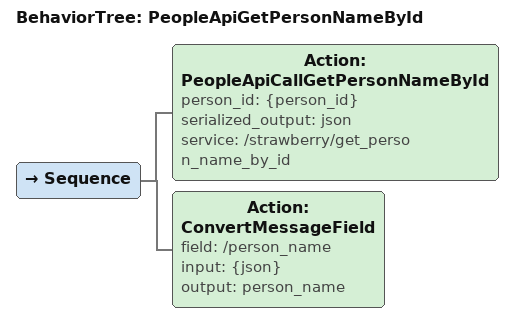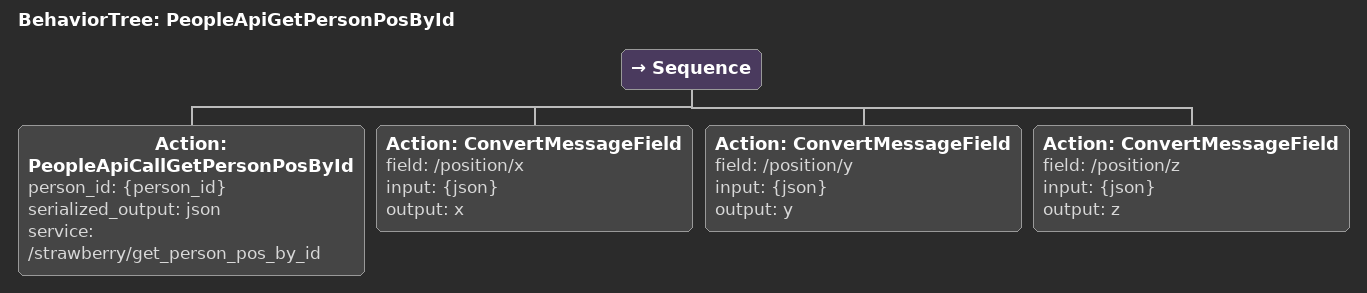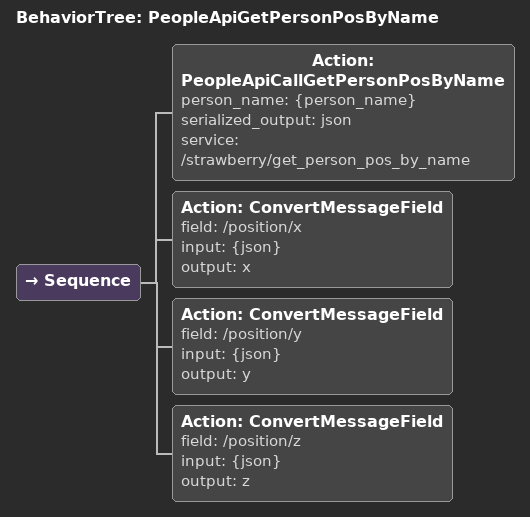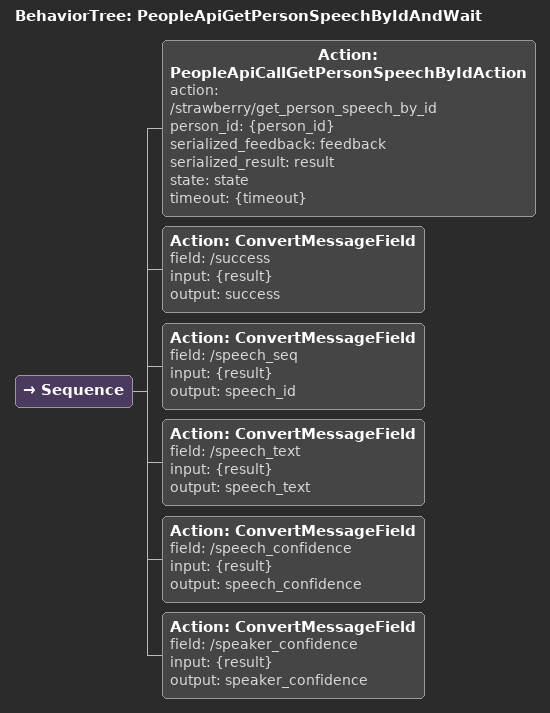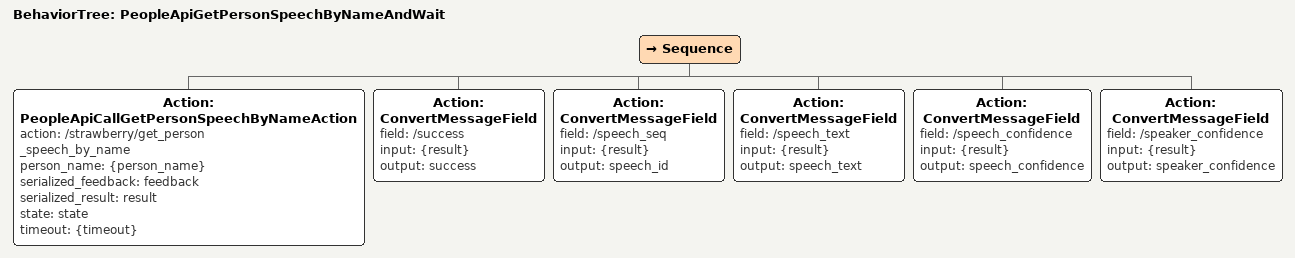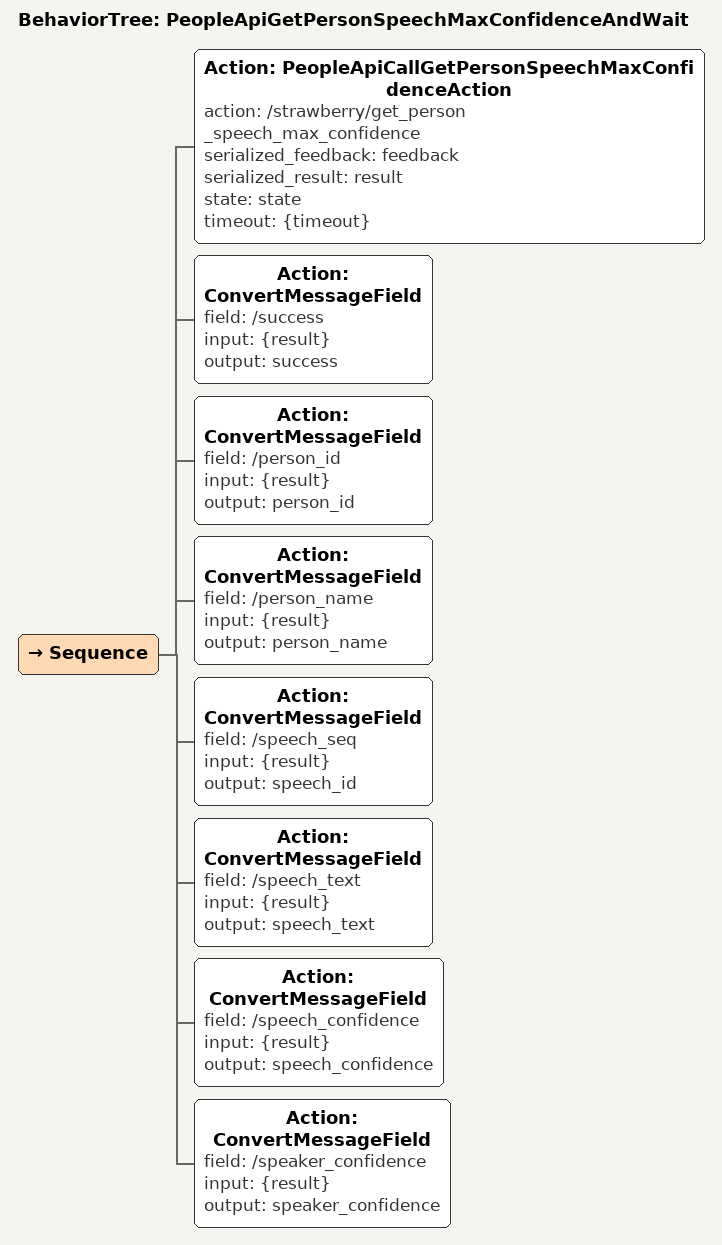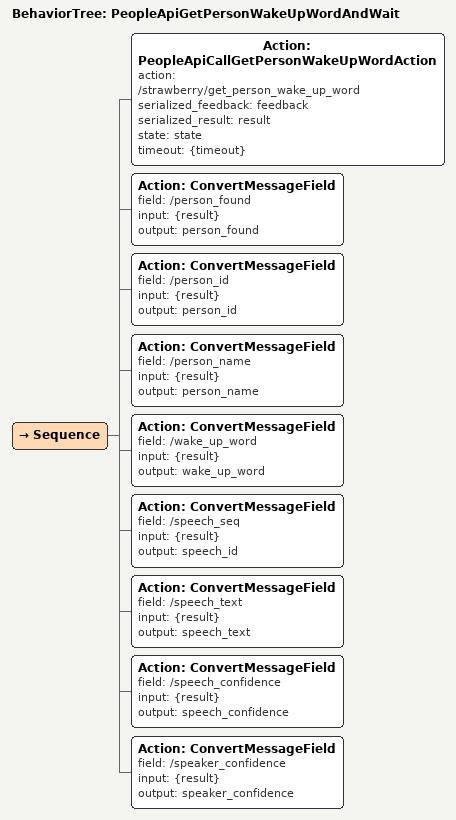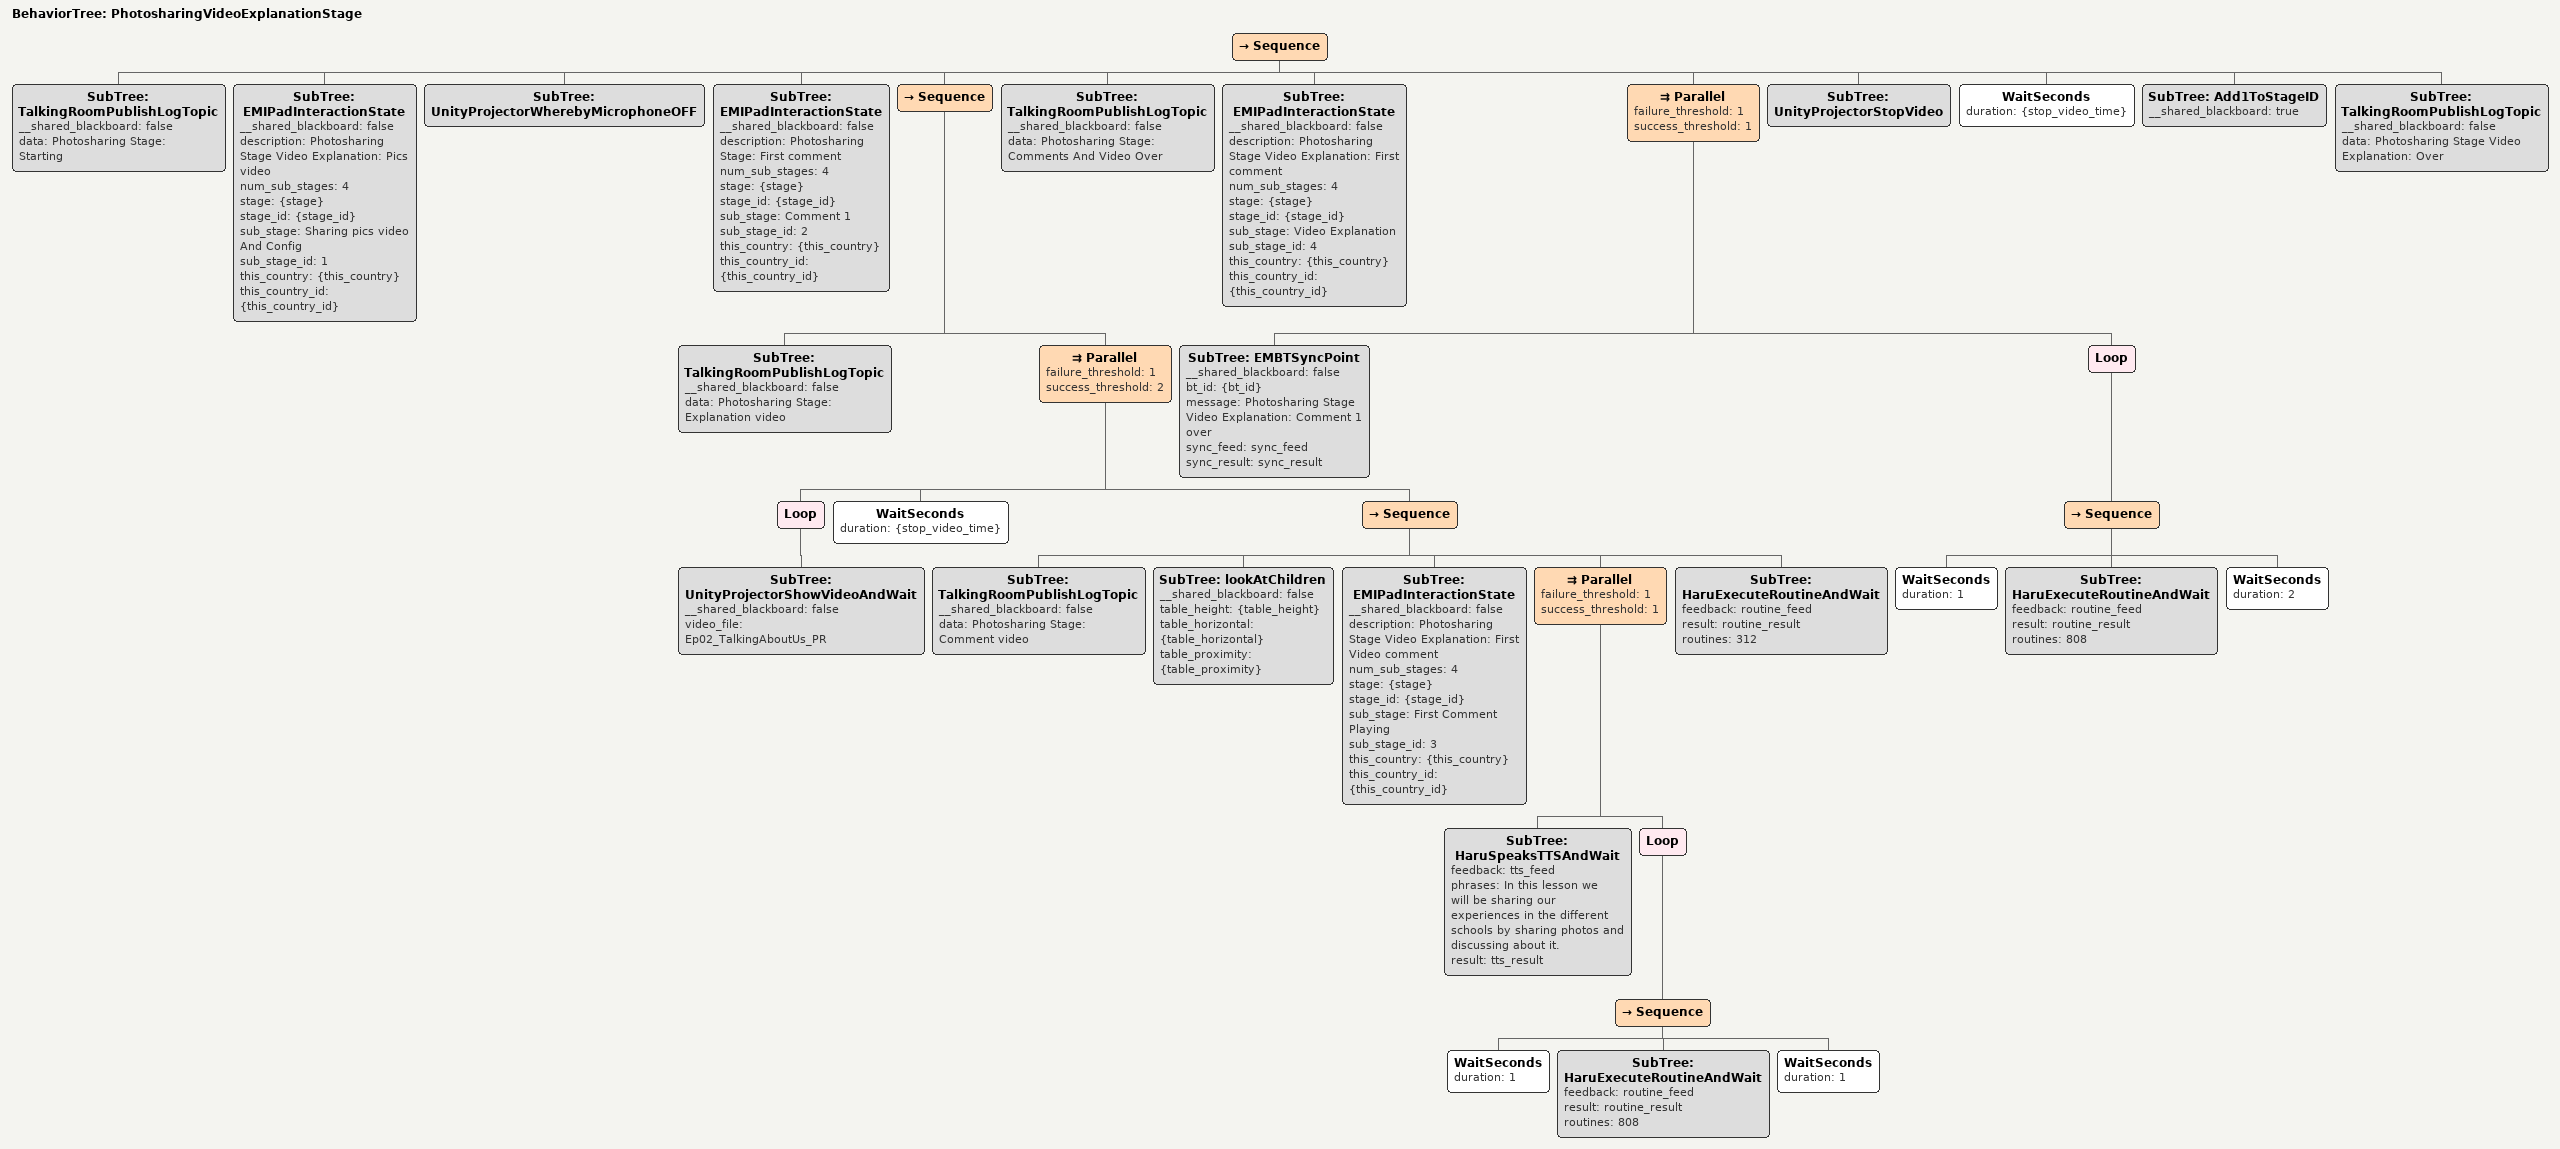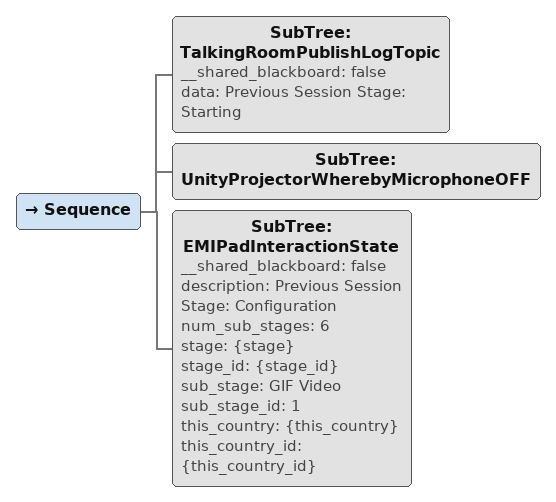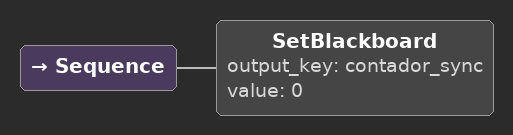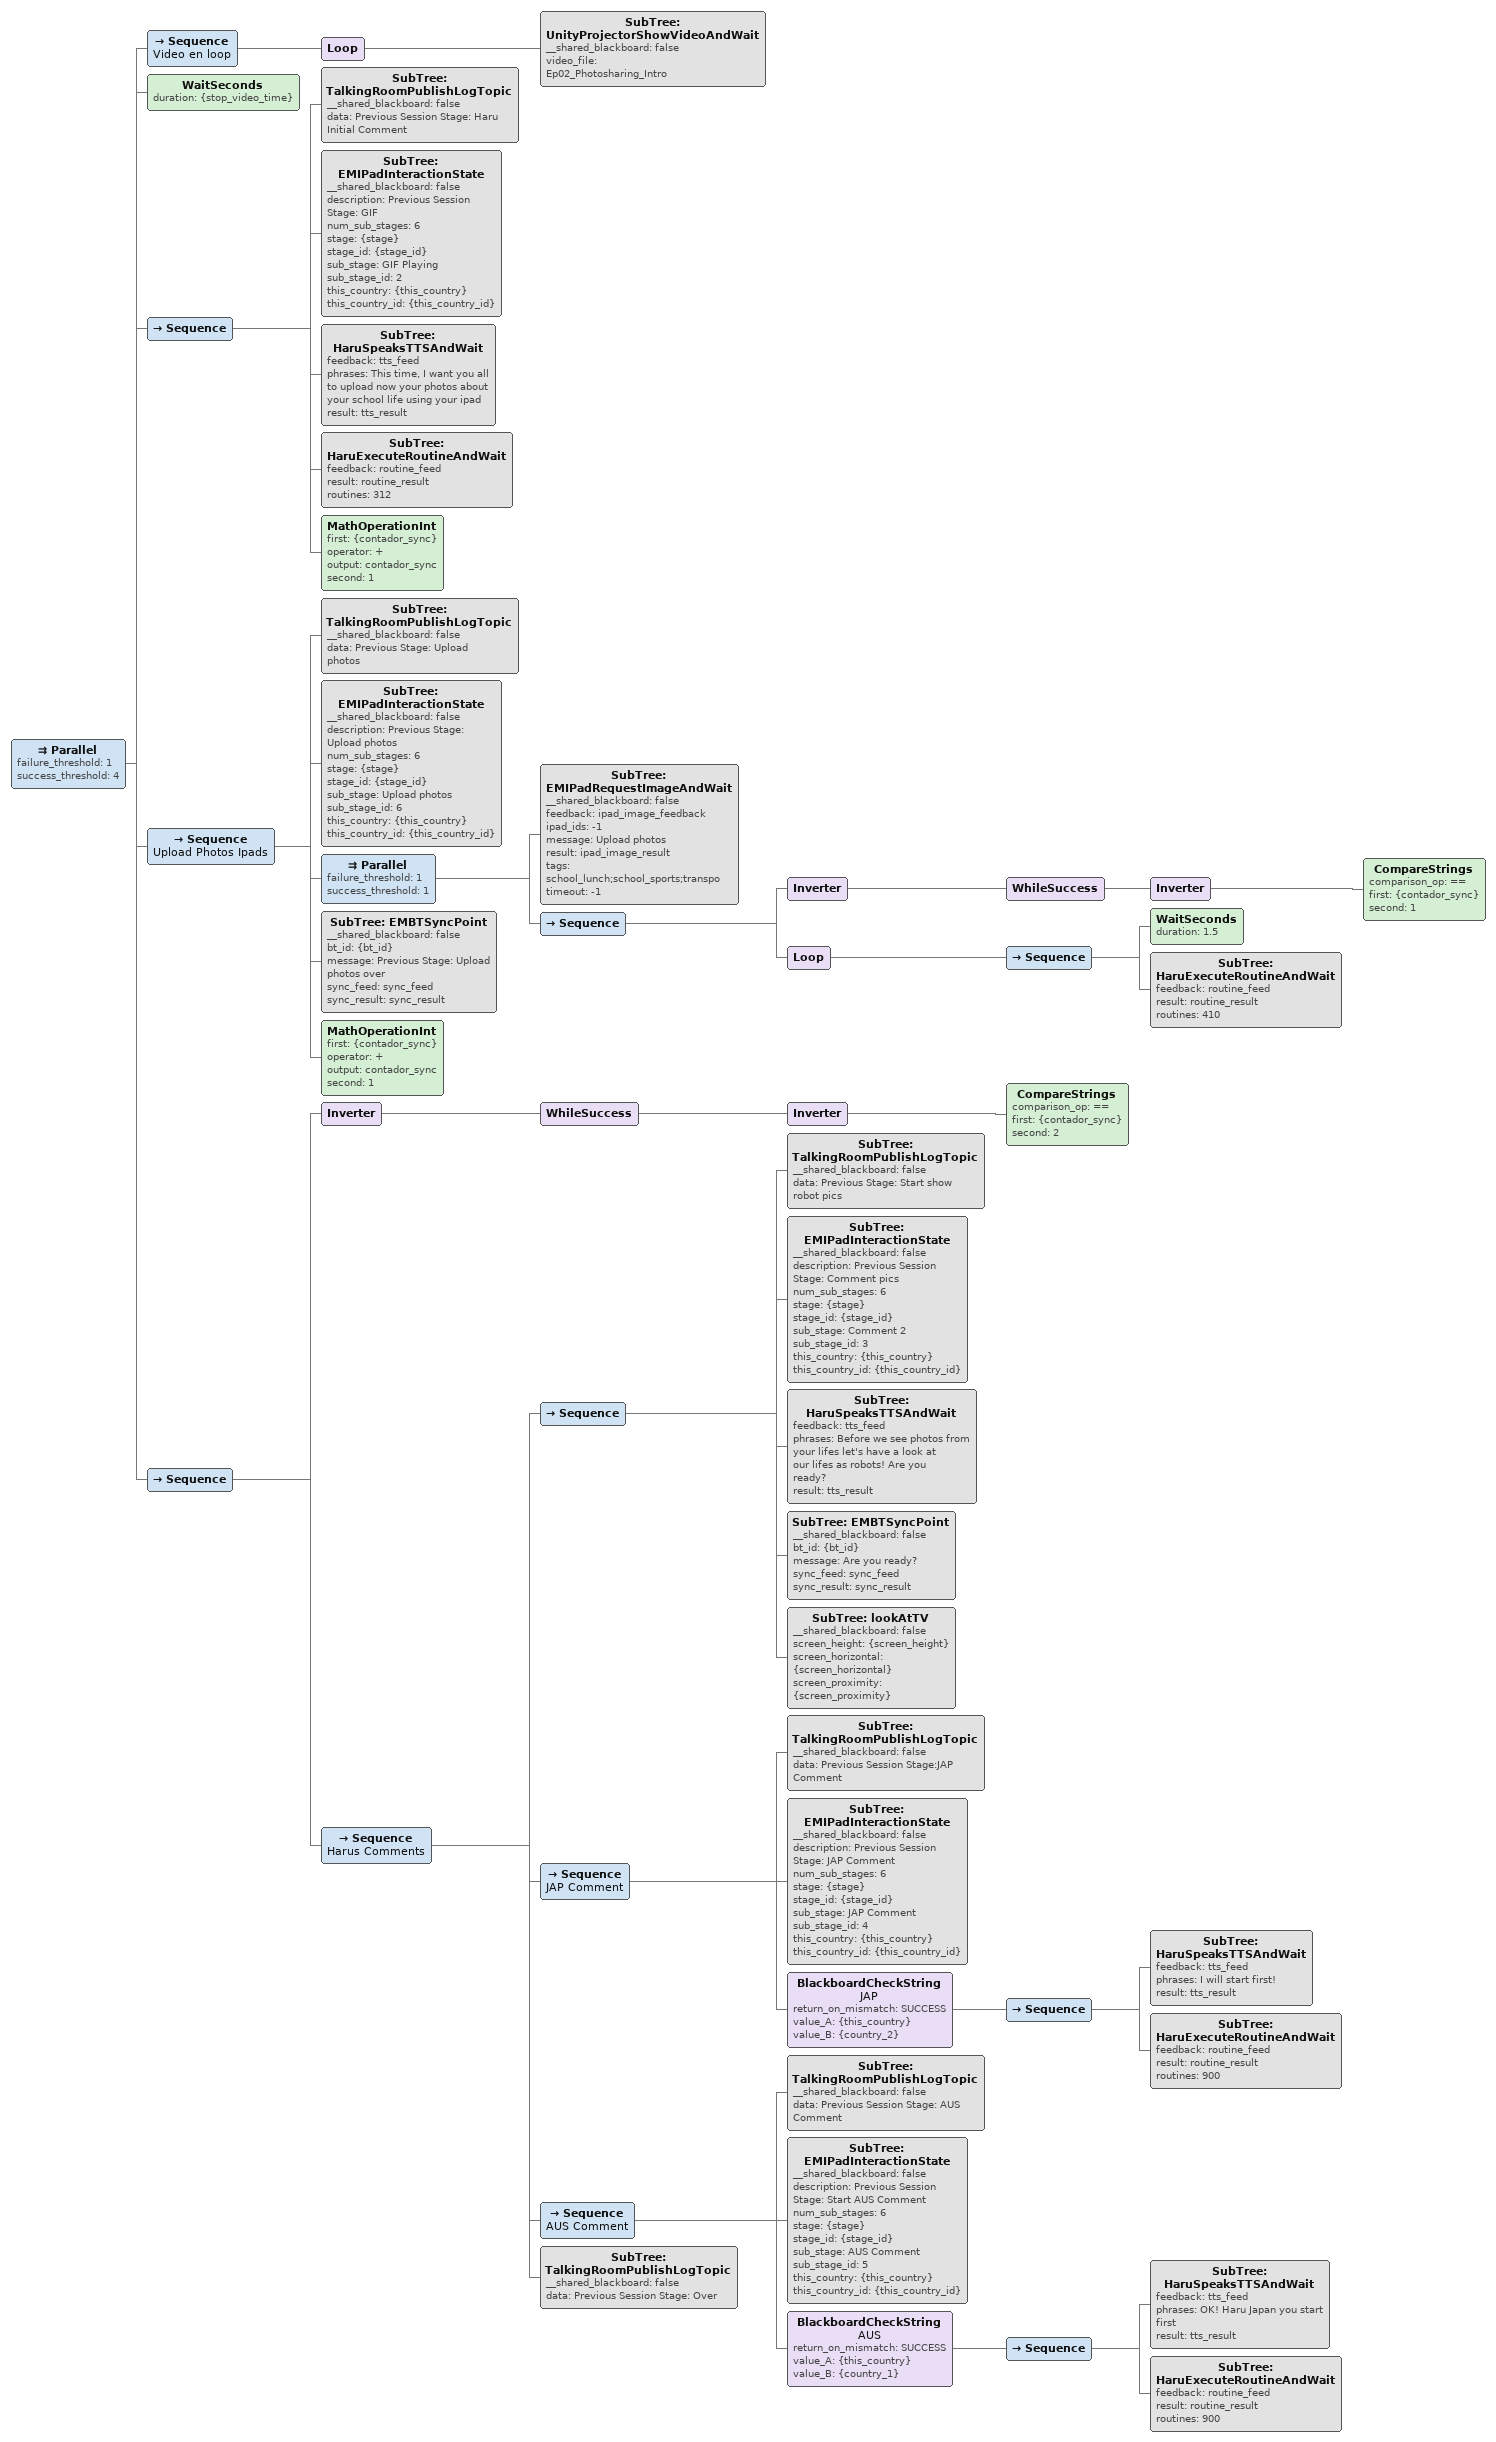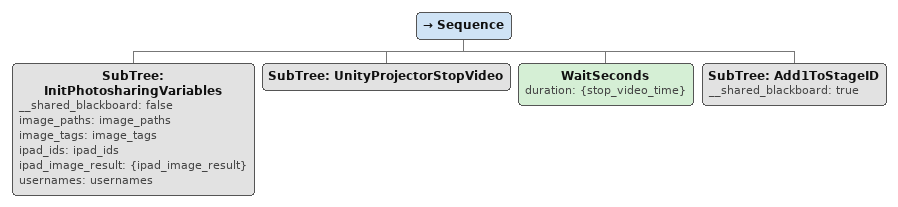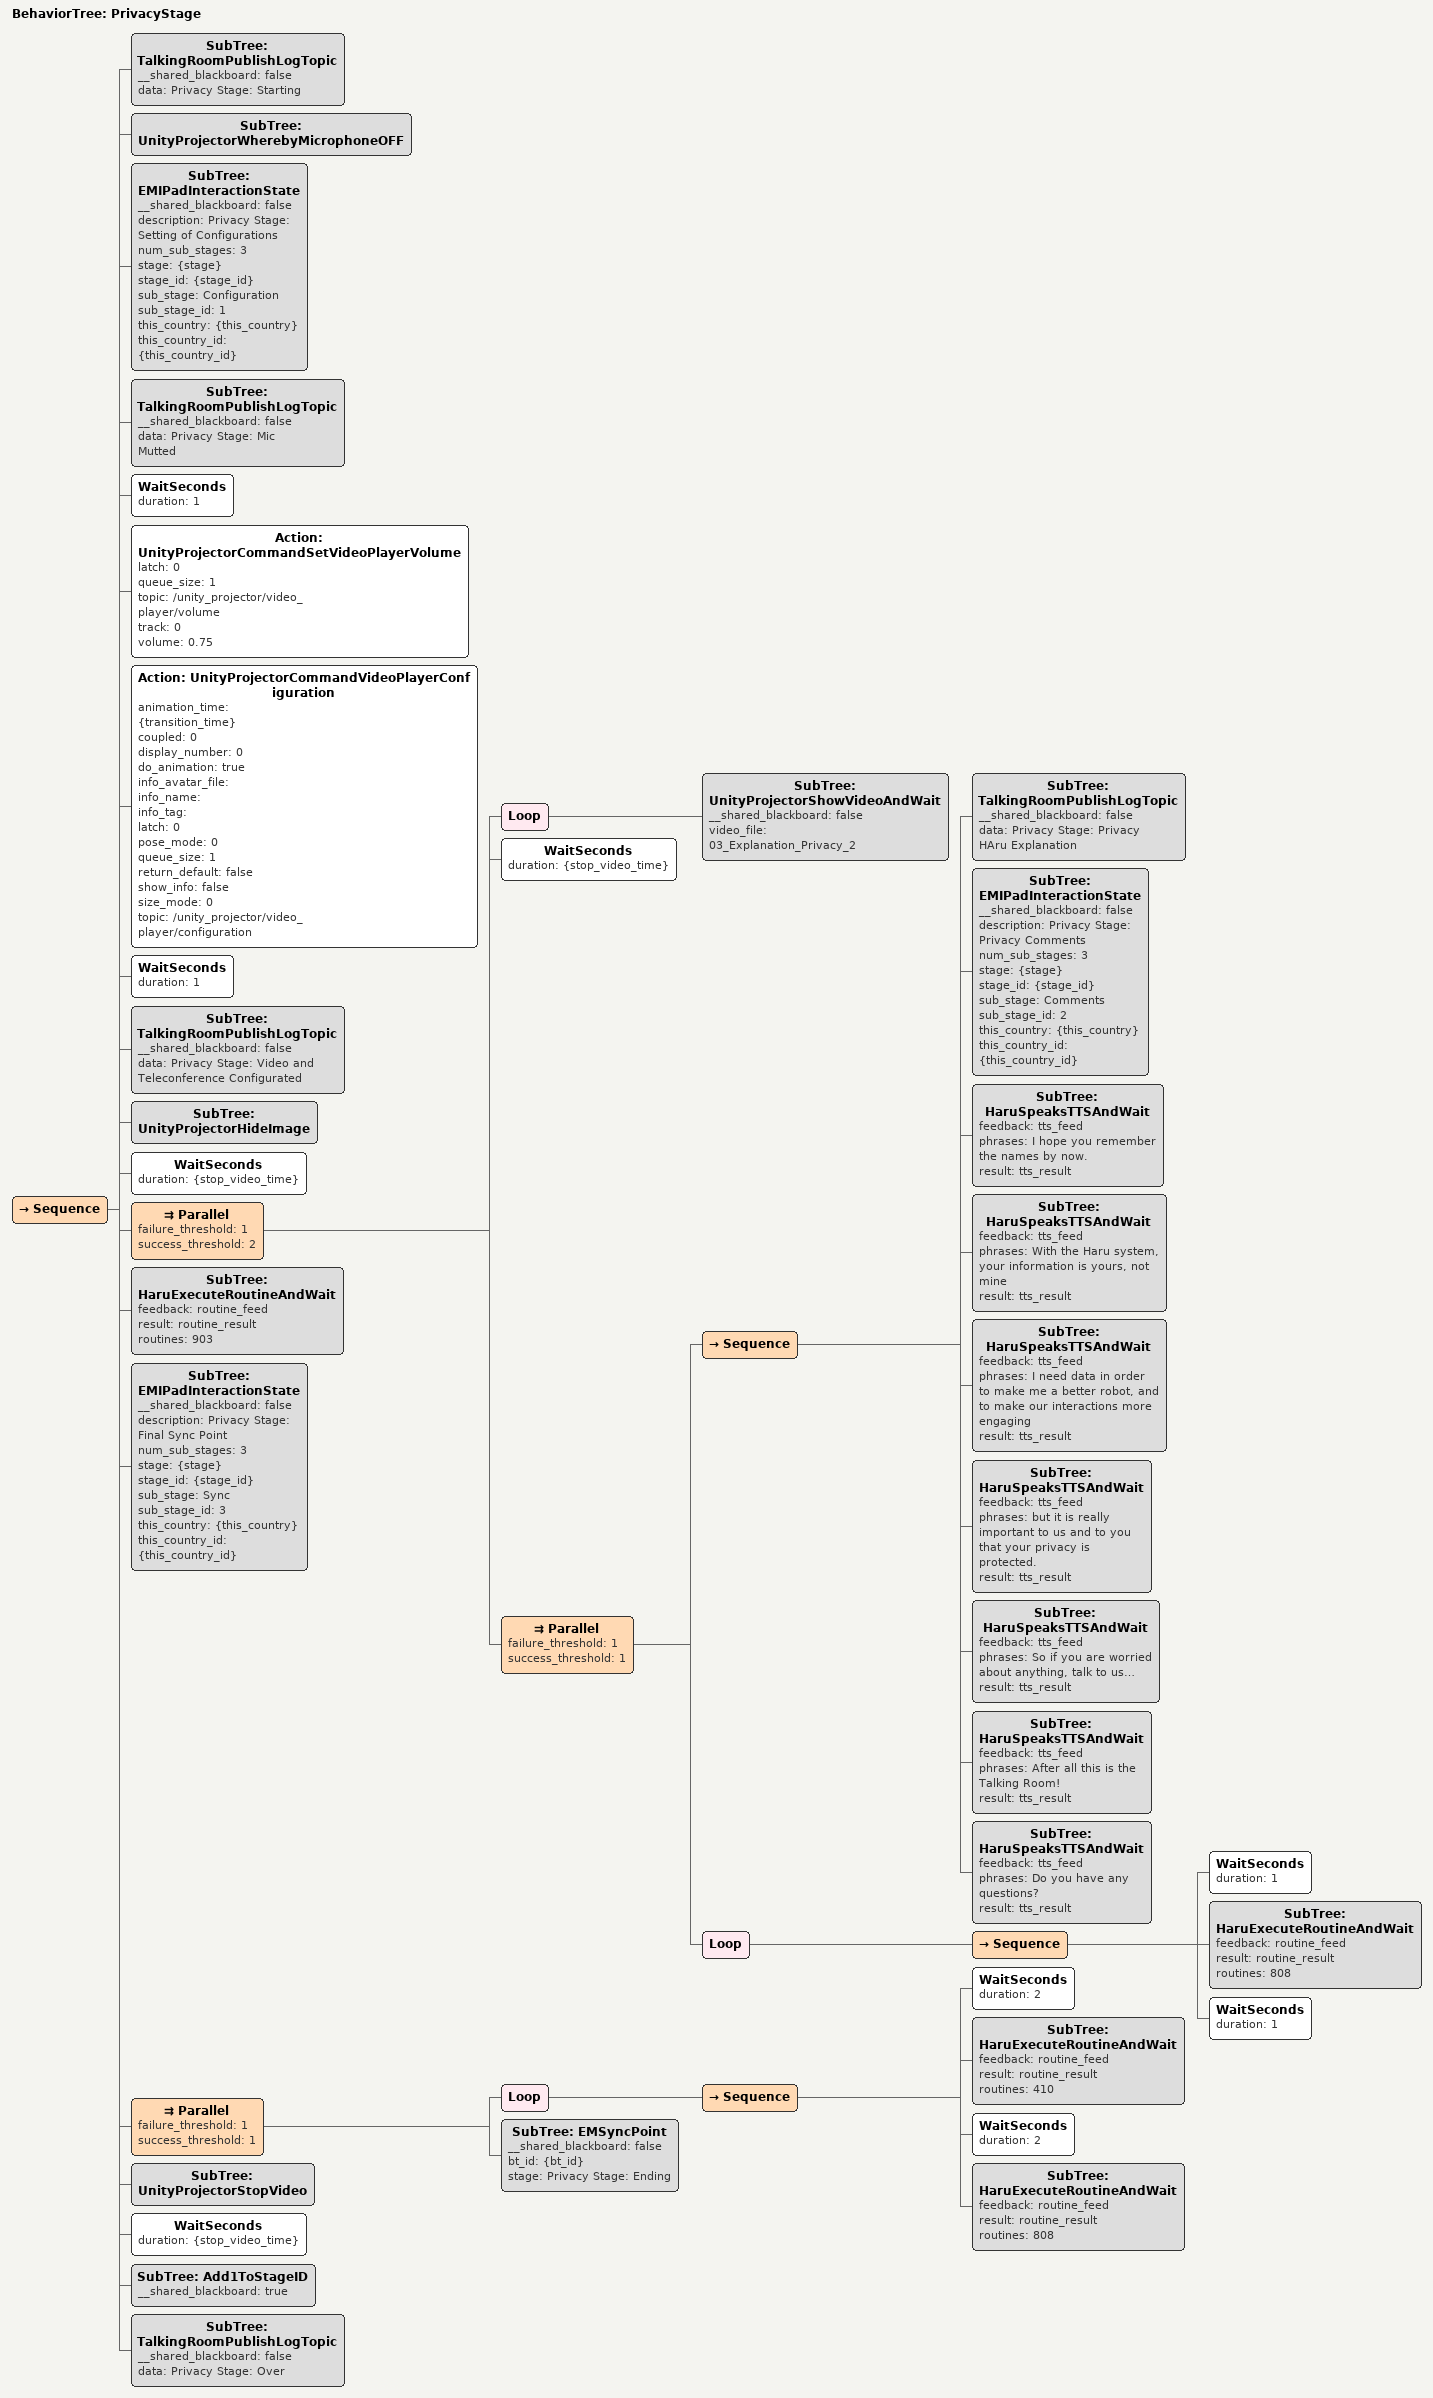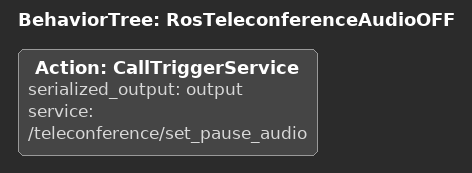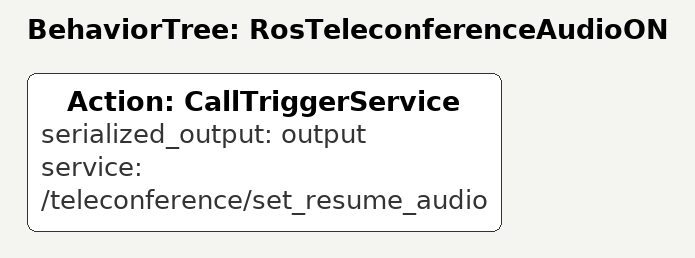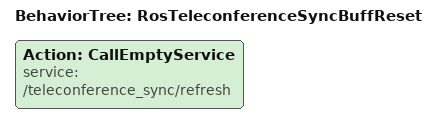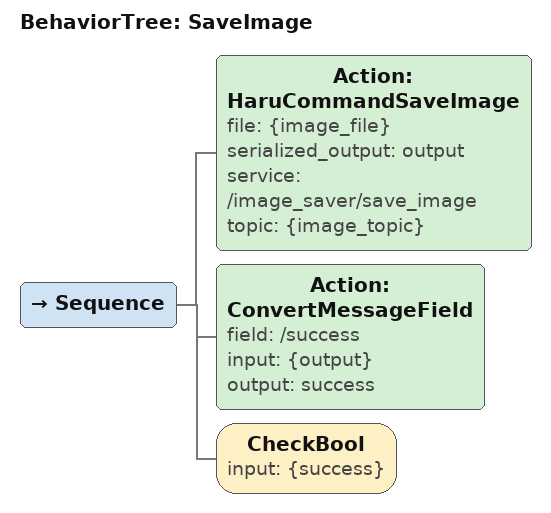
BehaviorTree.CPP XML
<BehaviorTree ID="PeopleApiGetPersonNameById">
    <Sequence>
        <Action ID="PeopleApiCallGetPersonNameById" person_id="{person_id}" serialized_output="json" service="/strawberry/get_person_name_by_id"/>
        <Action ID="ConvertMessageField" field="/person_name" input="{json}" output="person_name"/>
    </Sequence>
</BehaviorTree>

<BehaviorTree ID="PeopleApiGetPersonPosById">
    <Sequence>
        <Action ID="PeopleApiCallGetPersonPosById" person_id="{person_id}" serialized_output="json" service="/strawberry/get_person_pos_by_id"/>
        <Action ID="ConvertMessageField" field="/position/x" input="{json}" output="x"/>
        <Action ID="ConvertMessageField" field="/position/y" input="{json}" output="y"/>
        <Action ID="ConvertMessageField" field="/position/z" input="{json}" output="z"/>
    </Sequence>
</BehaviorTree>

<BehaviorTree ID="PeopleApiGetPersonPosByName">
    <Sequence>
        <Action ID="PeopleApiCallGetPersonPosByName" person_name="{person_name}" serialized_output="json" service="/strawberry/get_person_pos_by_name"/>
        <Action ID="ConvertMessageField" field="/position/x" input="{json}" output="x"/>
        <Action ID="ConvertMessageField" field="/position/y" input="{json}" output="y"/>
        <Action ID="ConvertMessageField" field="/position/z" input="{json}" output="z"/>
    </Sequence>
</BehaviorTree>

<BehaviorTree ID="PeopleApiGetPersonSpeechByIdAndWait">
    <Sequence>
        <Action ID="PeopleApiCallGetPersonSpeechByIdAction" action="/strawberry/get_person_speech_by_id" person_id="{person_id}" serialized_feedback="feedback" serialized_result="result" state="state" timeout="{timeout}"/>
        <Action ID="ConvertMessageField" field="/success" input="{result}" output="success"/>
        <Action ID="ConvertMessageField" field="/speech_seq" input="{result}" output="speech_id"/>
        <Action ID="ConvertMessageField" field="/speech_text" input="{result}" output="speech_text"/>
        <Action ID="ConvertMessageField" field="/speech_confidence" input="{result}" output="speech_confidence"/>
        <Action ID="ConvertMessageField" field="/speaker_confidence" input="{result}" output="speaker_confidence"/>
    </Sequence>
</BehaviorTree>

<BehaviorTree ID="PeopleApiGetPersonSpeechByNameAndWait">
    <Sequence>
        <Action ID="PeopleApiCallGetPersonSpeechByNameAction" action="/strawberry/get_person_speech_by_name" person_name="{person_name}" serialized_feedback="feedback" serialized_result="result" state="state" timeout="{timeout}"/>
        <Action ID="ConvertMessageField" field="/success" input="{result}" output="success"/>
        <Action ID="ConvertMessageField" field="/speech_seq" input="{result}" output="speech_id"/>
        <Action ID="ConvertMessageField" field="/speech_text" input="{result}" output="speech_text"/>
        <Action ID="ConvertMessageField" field="/speech_confidence" input="{result}" output="speech_confidence"/>
        <Action ID="ConvertMessageField" field="/speaker_confidence" input="{result}" output="speaker_confidence"/>
    </Sequence>
</BehaviorTree>

<BehaviorTree ID="PeopleApiGetPersonSpeechMaxConfidenceAndWait">
    <Sequence>
        <Action ID="PeopleApiCallGetPersonSpeechMaxConfidenceAction" action="/strawberry/get_person_speech_max_confidence" serialized_feedback="feedback" serialized_result="result" state="state" timeout="{timeout}"/>
        <Action ID="ConvertMessageField" field="/success" input="{result}" output="success"/>
        <Action ID="ConvertMessageField" field="/person_id" input="{result}" output="person_id"/>
        <Action ID="ConvertMessageField" field="/person_name" input="{result}" output="person_name"/>
        <Action ID="ConvertMessageField" field="/speech_seq" input="{result}" output="speech_id"/>
        <Action ID="ConvertMessageField" field="/speech_text" input="{result}" output="speech_text"/>
        <Action ID="ConvertMessageField" field="/speech_confidence" input="{result}" output="speech_confidence"/>
        <Action ID="ConvertMessageField" field="/speaker_confidence" input="{result}" output="speaker_confidence"/>
    </Sequence>
</BehaviorTree>

<BehaviorTree ID="PeopleApiGetPersonWakeUpWordAndWait">
    <Sequence>
        <Action ID="PeopleApiCallGetPersonWakeUpWordAction" action="/strawberry/get_person_wake_up_word" serialized_feedback="feedback" serialized_result="result" state="state" timeout="{timeout}"/>
        <Action ID="ConvertMessageField" field="/person_found" input="{result}" output="person_found"/>
        <Action ID="ConvertMessageField" field="/person_id" input="{result}" output="person_id"/>
        <Action ID="ConvertMessageField" field="/person_name" input="{result}" output="person_name"/>
        <Action ID="ConvertMessageField" field="/wake_up_word" input="{result}" output="wake_up_word"/>
        <Action ID="ConvertMessageField" field="/speech_seq" input="{result}" output="speech_id"/>
        <Action ID="ConvertMessageField" field="/speech_text" input="{result}" output="speech_text"/>
        <Action ID="ConvertMessageField" field="/speech_confidence" input="{result}" output="speech_confidence"/>
        <Action ID="ConvertMessageField" field="/speaker_confidence" input="{result}" output="speaker_confidence"/>
    </Sequence>
</BehaviorTree>

<BehaviorTree ID="PhotosharingVideoExplanationStage">
        <Sequence>
            <SubTree ID="TalkingRoomPublishLogTopic" __shared_blackboard="false" data="Photosharing Stage: Starting"/>
            <SubTree ID="EMIPadInteractionState" __shared_blackboard="false" description="Photosharing Stage Video Explanation: Pics video" num_sub_stages="4" stage="{stage}" stage_id="{stage_id}" sub_stage="Sharing pics video And Config" sub_stage_id="1" this_country="{this_country}" this_country_id="{this_country_id}"/>
            <SubTree ID="UnityProjectorWherebyMicrophoneOFF"/>
            <SubTree ID="EMIPadInteractionState" __shared_blackboard="false" description="Photosharing Stage: First comment" num_sub_stages="4" stage="{stage}" stage_id="{stage_id}" sub_stage="Comment 1" sub_stage_id="2" this_country="{this_country}" this_country_id="{this_country_id}"/>
            <Sequence>
                <SubTree ID="TalkingRoomPublishLogTopic" __shared_blackboard="false" data="Photosharing Stage: Explanation video"/>
                <Parallel failure_threshold="1" success_threshold="2">
                    <Loop>
                        <SubTree ID="UnityProjectorShowVideoAndWait" __shared_blackboard="false" video_file="Ep02_TalkingAboutUs_PR"/>
                    </Loop>
                    <WaitSeconds duration="{stop_video_time}"/>
                    <Sequence>
                        <SubTree ID="TalkingRoomPublishLogTopic" __shared_blackboard="false" data="Photosharing Stage: Comment video"/>
                        <SubTree ID="lookAtChildren" __shared_blackboard="false" table_height="{table_height}" table_horizontal="{table_horizontal}" table_proximity="{table_proximity}"/>
                        <SubTree ID="EMIPadInteractionState" __shared_blackboard="false" description="Photosharing Stage Video Explanation: First Video comment" num_sub_stages="4" stage="{stage}" stage_id="{stage_id}" sub_stage="First Comment Playing" sub_stage_id="3" this_country="{this_country}" this_country_id="{this_country_id}"/>
                        <Parallel failure_threshold="1" success_threshold="1">
                            <SubTree ID="HaruSpeaksTTSAndWait" feedback="tts_feed" phrases="In this lesson we will be sharing our experiences in the different schools by sharing photos and discussing about it.
" result="tts_result"/>
                            <Loop>
                                <Sequence>
                                    <WaitSeconds duration="1"/>
                                    <SubTree ID="HaruExecuteRoutineAndWait" feedback="routine_feed" result="routine_result" routines="808"/>
                                    <WaitSeconds duration="1"/>
                                </Sequence>
                            </Loop>
                        </Parallel>
                        <SubTree ID="HaruExecuteRoutineAndWait" feedback="routine_feed" result="routine_result" routines="312"/>
                    </Sequence>
                </Parallel>
            </Sequence>
            <SubTree ID="TalkingRoomPublishLogTopic" __shared_blackboard="false" data="Photosharing Stage: Comments And Video Over"/>
            <SubTree ID="EMIPadInteractionState" __shared_blackboard="false" description="Photosharing Stage Video Explanation: First comment" num_sub_stages="4" stage="{stage}" stage_id="{stage_id}" sub_stage="Video Explanation" sub_stage_id="4" this_country="{this_country}" this_country_id="{this_country_id}"/>
            <Parallel failure_threshold="1" success_threshold="1">
                <SubTree ID="EMBTSyncPoint" __shared_blackboard="false" bt_id="{bt_id}" message="Photosharing Stage Video Explanation: Comment 1 over" sync_feed="sync_feed" sync_result="sync_result"/>
                <Loop>
                    <Sequence>
                        <WaitSeconds duration="1"/>
                        <SubTree ID="HaruExecuteRoutineAndWait" feedback="routine_feed" result="routine_result" routines="808"/>
                        <WaitSeconds duration="2"/>
                    </Sequence>
                </Loop>
            </Parallel>
            <SubTree ID="UnityProjectorStopVideo"/>
            <WaitSeconds duration="{stop_video_time}"/>
            <SubTree ID="Add1ToStageID" __shared_blackboard="true"/>
            <SubTree ID="TalkingRoomPublishLogTopic" __shared_blackboard="false" data="Photosharing Stage Video Explanation: Over"/>
        </Sequence>
    </BehaviorTree>

<Sequence>
    <SubTree ID="TalkingRoomPublishLogTopic" __shared_blackboard="false" data="Previous Session Stage: Starting"/>
    <SubTree ID="UnityProjectorWherebyMicrophoneOFF"/>
    <SubTree ID="EMIPadInteractionState" __shared_blackboard="false" description="Previous Session Stage: Configuration " num_sub_stages="6" stage="{stage}" stage_id="{stage_id}" sub_stage="GIF Video" sub_stage_id="1" this_country="{this_country}" this_country_id="{this_country_id}"/>
</Sequence>

<Sequence>
    <SetBlackboard output_key="contador_sync" value="0"/>
</Sequence>

<Parallel failure_threshold="1" success_threshold="4">
    <Sequence name="Video en loop">
        <Loop>
            <SubTree ID="UnityProjectorShowVideoAndWait" __shared_blackboard="false" video_file="Ep02_Photosharing_Intro"/>
        </Loop>
    </Sequence>
    <WaitSeconds duration="{stop_video_time}"/>
    <Sequence>
        <SubTree ID="TalkingRoomPublishLogTopic" __shared_blackboard="false" data="Previous Session Stage: Haru Initial Comment"/>
        <SubTree ID="EMIPadInteractionState" __shared_blackboard="false" description="Previous Session Stage: GIF" num_sub_stages="6" stage="{stage}" stage_id="{stage_id}" sub_stage="GIF Playing" sub_stage_id="2" this_country="{this_country}" this_country_id="{this_country_id}"/>
        <SubTree ID="HaruSpeaksTTSAndWait" feedback="tts_feed" phrases="This time, I want you all to upload now your photos about your school life using your ipad" result="tts_result"/>
        <SubTree ID="HaruExecuteRoutineAndWait" feedback="routine_feed" result="routine_result" routines="312"/>
        <MathOperationInt first="{contador_sync}" operator="+" output="contador_sync" second="1"/>
    </Sequence>
    <Sequence name="Upload Photos Ipads">
        <SubTree ID="TalkingRoomPublishLogTopic" __shared_blackboard="false" data="Previous Stage: Upload photos"/>
        <SubTree ID="EMIPadInteractionState" __shared_blackboard="false" description="Previous Stage: Upload photos" num_sub_stages="6" stage="{stage}" stage_id="{stage_id}" sub_stage="Upload photos" sub_stage_id="6" this_country="{this_country}" this_country_id="{this_country_id}"/>
        <Parallel failure_threshold="1" success_threshold="1">
            <SubTree ID="EMIPadRequestImageAndWait" __shared_blackboard="false" feedback="ipad_image_feedback" ipad_ids="-1" message="Upload photos" result="ipad_image_result" tags="school_lunch;school_sports;transpo" timeout="-1"/>
            <Sequence>
                <Inverter>
                    <WhileSuccess>
                        <Inverter>
                            <CompareStrings comparison_op="==" first="{contador_sync}" second="1"/>
                        </Inverter>
                    </WhileSuccess>
                </Inverter>
                <Loop>
                    <Sequence>
                        <WaitSeconds duration="1.5"/>
                        <SubTree ID="HaruExecuteRoutineAndWait" feedback="routine_feed" result="routine_result" routines="410"/>
                    </Sequence>
                </Loop>
            </Sequence>
        </Parallel>
        <SubTree ID="EMBTSyncPoint" __shared_blackboard="false" bt_id="{bt_id}" message="Previous Stage: Upload photos over" sync_feed="sync_feed" sync_result="sync_result"/>
        <MathOperationInt first="{contador_sync}" operator="+" output="contador_sync" second="1"/>
    </Sequence>
    <Sequence>
        <Inverter>
            <WhileSuccess>
                <Inverter>
                    <CompareStrings comparison_op="==" first="{contador_sync}" second="2"/>
                </Inverter>
            </WhileSuccess>
        </Inverter>
        <Sequence name="Harus Comments">
            <Sequence>
                <SubTree ID="TalkingRoomPublishLogTopic" __shared_blackboard="false" data="Previous Stage: Start show robot pics"/>
                <SubTree ID="EMIPadInteractionState" __shared_blackboard="false" description="Previous Session Stage: Comment pics" num_sub_stages="6" stage="{stage}" stage_id="{stage_id}" sub_stage="Comment 2" sub_stage_id="3" this_country="{this_country}" this_country_id="{this_country_id}"/>
                <SubTree ID="HaruSpeaksTTSAndWait" feedback="tts_feed" phrases="Before we see photos from your lifes let's have a look at our lifes as robots! Are you ready?" result="tts_result"/>
                <SubTree ID="EMBTSyncPoint" __shared_blackboard="false" bt_id="{bt_id}" message="Are you ready?" sync_feed="sync_feed" sync_result="sync_result"/>
                <SubTree ID="lookAtTV" __shared_blackboard="false" screen_height="{screen_height}" screen_horizontal="{screen_horizontal}" screen_proximity="{screen_proximity}"/>
            </Sequence>
            <Sequence name="JAP Comment">
                <SubTree ID="TalkingRoomPublishLogTopic" __shared_blackboard="false" data="Previous Session Stage:JAP Comment"/>
                <SubTree ID="EMIPadInteractionState" __shared_blackboard="false" description="Previous Session Stage: JAP Comment" num_sub_stages="6" stage="{stage}" stage_id="{stage_id}" sub_stage="JAP Comment" sub_stage_id="4" this_country="{this_country}" this_country_id="{this_country_id}"/>
                <BlackboardCheckString name="JAP" return_on_mismatch="SUCCESS" value_A="{this_country}" value_B="{country_2}">
                    <Sequence>
                        <SubTree ID="HaruSpeaksTTSAndWait" feedback="tts_feed" phrases="I will start first!" result="tts_result"/>
                        <SubTree ID="HaruExecuteRoutineAndWait" feedback="routine_feed" result="routine_result" routines="900"/>
                    </Sequence>
                </BlackboardCheckString>
            </Sequence>
            <Sequence name="AUS Comment">
                <SubTree ID="TalkingRoomPublishLogTopic" __shared_blackboard="false" data="Previous Session Stage: AUS Comment"/>
                <SubTree ID="EMIPadInteractionState" __shared_blackboard="false" description="Previous Session Stage: Start AUS Comment" num_sub_stages="6" stage="{stage}" stage_id="{stage_id}" sub_stage="AUS Comment" sub_stage_id="5" this_country="{this_country}" this_country_id="{this_country_id}"/>
                <BlackboardCheckString name="AUS" return_on_mismatch="SUCCESS" value_A="{this_country}" value_B="{country_1}">
                    <Sequence>
                        <SubTree ID="HaruSpeaksTTSAndWait" feedback="tts_feed" phrases="OK! Haru Japan you start first" result="tts_result"/>
                        <SubTree ID="HaruExecuteRoutineAndWait" feedback="routine_feed" result="routine_result" routines="900"/>
                    </Sequence>
                </BlackboardCheckString>
            </Sequence>
            <SubTree ID="TalkingRoomPublishLogTopic" __shared_blackboard="false" data="Previous Session Stage: Over"/>
        </Sequence>
    </Sequence>
</Parallel>

<Sequence>
    <SubTree ID="InitPhotosharingVariables" __shared_blackboard="false" image_paths="image_paths" image_tags="image_tags" ipad_ids="ipad_ids" ipad_image_result="{ipad_image_result}" usernames="usernames"/>
    <SubTree ID="UnityProjectorStopVideo"/>
    <WaitSeconds duration="{stop_video_time}"/>
    <SubTree ID="Add1ToStageID" __shared_blackboard="true"/>
</Sequence>

<BehaviorTree ID="PrivacyStage">
        <Sequence>
            <SubTree ID="TalkingRoomPublishLogTopic" __shared_blackboard="false" data="Privacy Stage: Starting"/>
            <SubTree ID="UnityProjectorWherebyMicrophoneOFF"/>
            <SubTree ID="EMIPadInteractionState" __shared_blackboard="false" description="Privacy Stage: Setting of Configurations" num_sub_stages="3" stage="{stage}" stage_id="{stage_id}" sub_stage="Configuration" sub_stage_id="1" this_country="{this_country}" this_country_id="{this_country_id}"/>
            <SubTree ID="TalkingRoomPublishLogTopic" __shared_blackboard="false" data="Privacy Stage: Mic Mutted"/>
            <WaitSeconds duration="1"/>
            <Action ID="UnityProjectorCommandSetVideoPlayerVolume" latch="0" queue_size="1" topic="/unity_projector/video_player/volume" track="0" volume="0.75"/>
            <Action ID="UnityProjectorCommandVideoPlayerConfiguration" animation_time=" {transition_time}" coupled="0" display_number="0" do_animation="true" info_avatar_file="" info_name="" info_tag="" latch="0" pose_mode="0" queue_size="1" return_default="false" show_info="false" size_mode="0" topic="/unity_projector/video_player/configuration"/>
            <WaitSeconds duration="1"/>
            <SubTree ID="TalkingRoomPublishLogTopic" __shared_blackboard="false" data="Privacy Stage: Video and Teleconference Configurated"/>
            <SubTree ID="UnityProjectorHideImage"/>
            <WaitSeconds duration="{stop_video_time}"/>
            <Parallel failure_threshold="1" success_threshold="2">
                <Loop>
                    <SubTree ID="UnityProjectorShowVideoAndWait" __shared_blackboard="false" video_file="03_Explanation_Privacy_2"/>
                </Loop>
                <WaitSeconds duration="{stop_video_time}"/>
                <Parallel failure_threshold="1" success_threshold="1">
                    <Sequence>
                        <SubTree ID="TalkingRoomPublishLogTopic" __shared_blackboard="false" data="Privacy Stage: Privacy HAru Explanation"/>
                        <SubTree ID="EMIPadInteractionState" __shared_blackboard="false" description="Privacy Stage: Privacy Comments" num_sub_stages="3" stage="{stage}" stage_id="{stage_id}" sub_stage="Comments" sub_stage_id="2" this_country="{this_country}" this_country_id="{this_country_id}"/>
                        <SubTree ID="HaruSpeaksTTSAndWait" feedback="tts_feed" phrases="I hope you remember the names by now.
" result="tts_result"/>
                        <SubTree ID="HaruSpeaksTTSAndWait" feedback="tts_feed" phrases="With the Haru system, your information is yours, not mine" result="tts_result"/>
                        <SubTree ID="HaruSpeaksTTSAndWait" feedback="tts_feed" phrases="I need data in order to make me a better robot, and to make our interactions more engaging" result="tts_result"/>
                        <SubTree ID="HaruSpeaksTTSAndWait" feedback="tts_feed" phrases="but it is really important to us and to you that your privacy is protected." result="tts_result"/>
                        <SubTree ID="HaruSpeaksTTSAndWait" feedback="tts_feed" phrases="So if you are worried about anything, talk to us…" result="tts_result"/>
                        <SubTree ID="HaruSpeaksTTSAndWait" feedback="tts_feed" phrases="After all this is the Talking Room!
" result="tts_result"/>
                        <SubTree ID="HaruSpeaksTTSAndWait" feedback="tts_feed" phrases="Do you have any questions?" result="tts_result"/>
                    </Sequence>
                    <Loop>
                        <Sequence>
                            <WaitSeconds duration="1"/>
                            <SubTree ID="HaruExecuteRoutineAndWait" feedback="routine_feed" result="routine_result" routines="808"/>
                            <WaitSeconds duration="1"/>
                        </Sequence>
                    </Loop>
                </Parallel>
            </Parallel>
            <SubTree ID="HaruExecuteRoutineAndWait" feedback="routine_feed" result="routine_result" routines="903"/>
            <SubTree ID="EMIPadInteractionState" __shared_blackboard="false" description="Privacy Stage: Final Sync Point" num_sub_stages="3" stage="{stage}" stage_id="{stage_id}" sub_stage="Sync" sub_stage_id="3" this_country="{this_country}" this_country_id="{this_country_id}"/>
            <Parallel failure_threshold="1" success_threshold="1">
                <Loop>
                    <Sequence>
                        <WaitSeconds duration="2"/>
                        <SubTree ID="HaruExecuteRoutineAndWait" feedback="routine_feed" result="routine_result" routines="410"/>
                        <WaitSeconds duration="2"/>
                        <SubTree ID="HaruExecuteRoutineAndWait" feedback="routine_feed" result="routine_result" routines="808"/>
                    </Sequence>
                </Loop>
                <SubTree ID="EMSyncPoint" __shared_blackboard="false" bt_id="{bt_id}" stage="Privacy Stage: Ending"/>
            </Parallel>
            <SubTree ID="UnityProjectorStopVideo"/>
            <WaitSeconds duration="{stop_video_time}"/>
            <SubTree ID="Add1ToStageID" __shared_blackboard="true"/>
            <SubTree ID="TalkingRoomPublishLogTopic" __shared_blackboard="false" data="Privacy Stage: Over"/>
        </Sequence>
    </BehaviorTree>

<BehaviorTree ID="RosTeleconferenceAudioOFF">
    <Action ID="CallTriggerService" serialized_output="output" service="/teleconference/set_pause_audio"/>
</BehaviorTree>

<BehaviorTree ID="RosTeleconferenceAudioON">
    <Action ID="CallTriggerService" serialized_output="output" service="/teleconference/set_resume_audio"/>
</BehaviorTree>

<BehaviorTree ID="RosTeleconferenceSyncBuffReset">
    <Action ID="CallEmptyService" service="/teleconference_sync/refresh"/>
</BehaviorTree>

<BehaviorTree ID="SaveImage">
    <Sequence>
        <Action ID="HaruCommandSaveImage" file="{image_file}" serialized_output="output" service="/image_saver/save_image" topic="{image_topic}"/>
        <Action ID="ConvertMessageField" field="/success" input="{output}" output="success"/>
        <CheckBool input="{success}"/>
    </Sequence>
</BehaviorTree>
